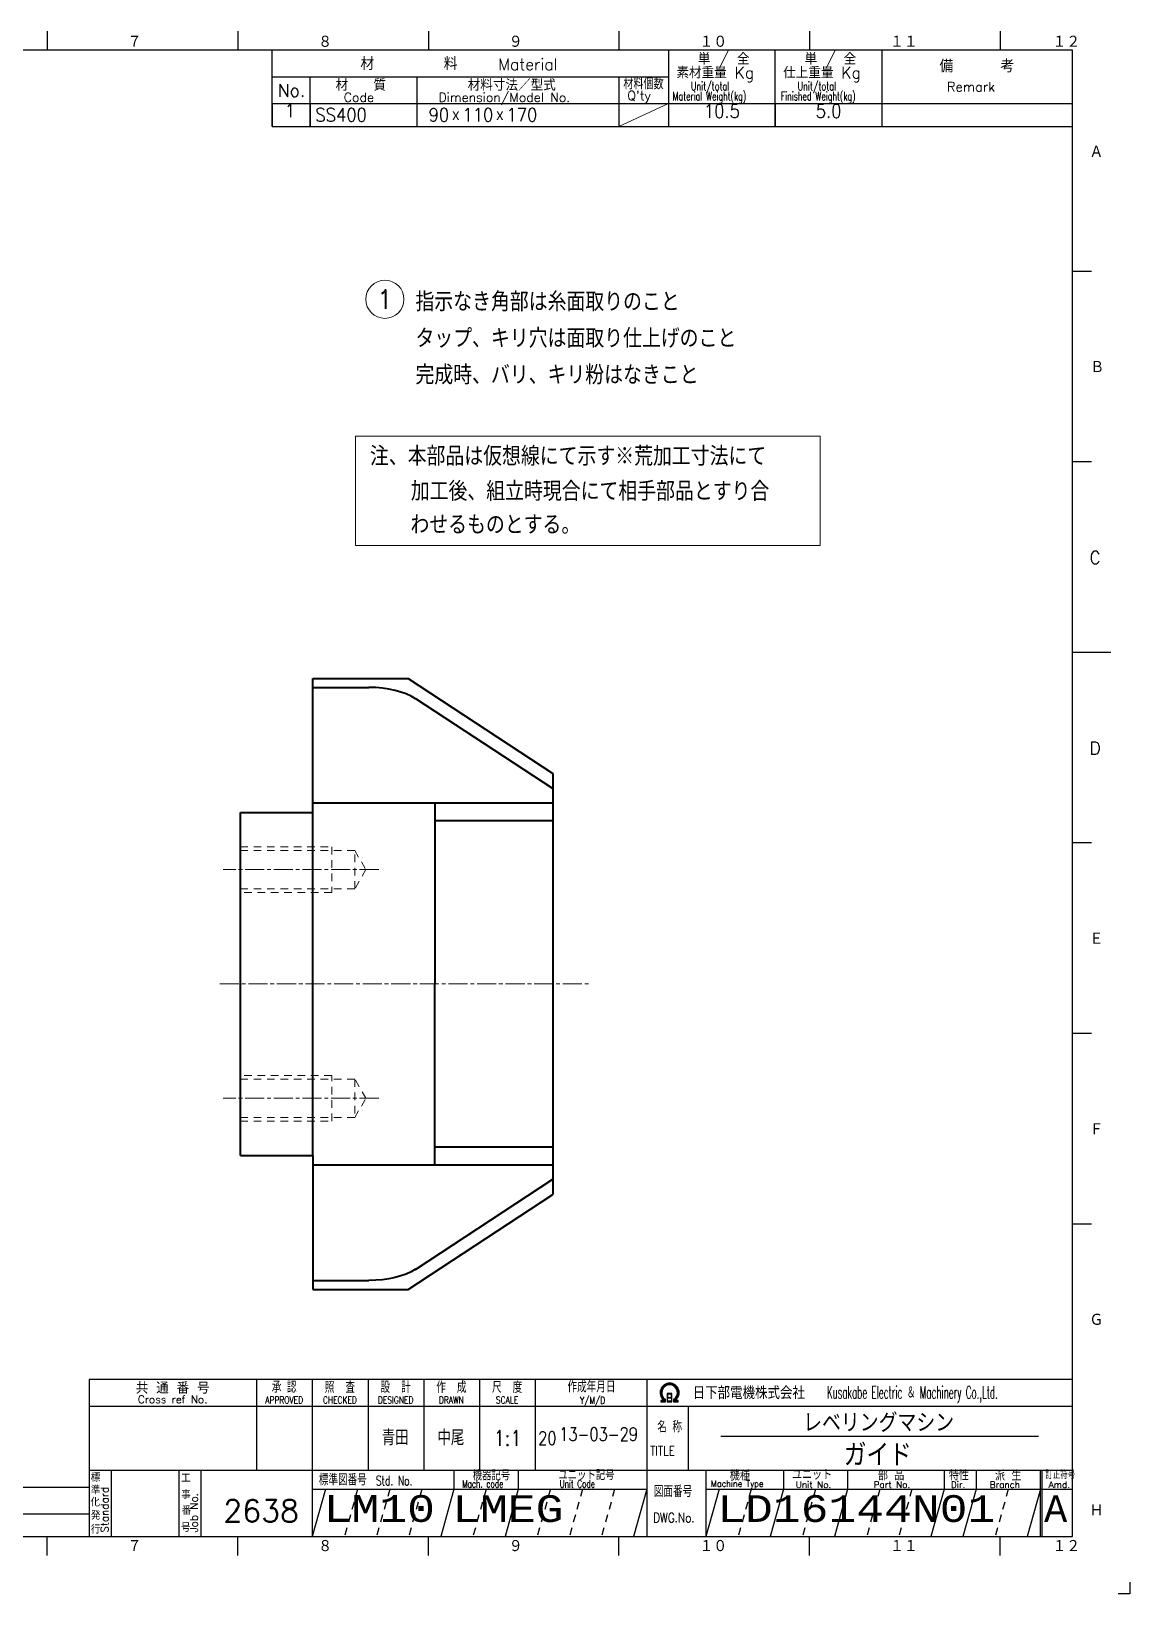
# Model space of a CAD drawing. Header units: millimetres. Extents: x 0 to 594, y 0 to 840.
# Drawn here: x 305.8 to 594, y 0 to 410 of the extents above; entities that cross this region are included whole.
import ezdxf
from ezdxf.enums import TextEntityAlignment as Align

# ---------------------------------------------------------------- set-up
doc = ezdxf.new("R2010")
doc.units = ezdxf.units.MM
for name, pattern in [('GEN3A', [3.5, 2, -1.5]), ('GEN7A', [7.5, 5, -0.75, 1, -0.75]), ('HIDDEN2', [3.5, 2, -1.5])]:
    doc.linetypes.add(name, pattern=pattern)
doc.layers.get('0').update_dxf_attribs({"linetype": 'CONTINUOUS', "lineweight": 20})
for name, color, linetype, lineweight in [('2', 5, 'CONTINUOUS', 40), ('3A', 6, 'HIDDEN2', 20), ('5', 3, 'CONTINUOUS', 13), ('6', 7, 'CONTINUOUS', 50), ('7A', 4, 'GEN7A', 13)]:
    doc.layers.add(name, color=color, linetype=linetype, lineweight=lineweight)
doc.layers.add('RAHM2', color=1, linetype='CONTINUOUS')
doc.layers.add('RAHM3', color=52, linetype='CONTINUOUS')
doc.styles.add('DIMENSION', font='monotxt.shx', dxfattribs={"bigfont": 'bigfont.shx'})
doc.styles.get("Standard").update_dxf_attribs({"font": 'romans.shx', "width": 0.8, "bigfont": 'extfont2.shx'})

# ---------------------------------------------------------------- blocks, each defined once
blk = doc.blocks.new('1A2ﾌﾞﾋﾝ')
at = {"layer": 'RAHM2', "color": 5, "linetype": 'Continuous'}
for p, q in [((310, 410), (310, 405)), ((360, 410), (360, 405)), ((410, 410), (410, 405)), ((460, 410), (460, 405)), ((510, 410), (510, 405)), ((560, 410), (560, 405)), ((579, 405), (25, 405)), ((579, 15), (579, 405)), ((584, 347), (579, 347)), ((584, 347), (579, 347)), ((584, 297), (579, 297)), ((584, 297), (579, 297)), ((589, 247), (579, 247)), ((589, 247), (579, 247)), ((584, 197), (579, 197)), ((584, 197), (579, 197)), ((584, 147), (579, 147)), ((584, 147), (579, 147)), ((584, 97), (579, 97)), ((584, 97), (579, 97)), ((25, 15), (579, 15)), ((310, 10), (310, 15)), ((360, 10), (360, 15)), ((410, 10), (410, 15)), ((460, 10), (460, 15)), ((510, 10), (510, 15)), ((560, 10), (560, 15)), ((594, 0), (591, 0)), ((594, 3), (594, 0))]:
    blk.add_line(p, q, dxfattribs=at)
at = {"layer": 'RAHM2', "color": 7, "linetype": 'Continuous'}
for p, q in [((369, 385), (369, 405)), ((473, 405), (473, 385)), ((501, 385), (501, 405)), ((529, 405), (529, 385)), ((369, 398), (473, 398)), ((379, 385), (379, 398)), ((407, 398), (407, 385)), ((460, 398), (460, 385)), ((369, 391), (579, 391)), ((369, 385), (579, 385)), ((364.93, 56.26), (364.93, 32.42)), ((379.55, 56.26), (379.55, 15)), ((394.18, 56.26), (394.18, 32.42)), ((408.8, 56.26), (408.8, 32.42)), ((423.43, 56.26), (423.43, 32.42)), ((438.05, 56.26), (438.05, 32.42)), ((467.3, 56.26), (467.3, 15)), ((321.05, 49.26), (579, 49.26)), ((438.05, 49.26), (438.05, 32.42)), ((467.3, 49.26), (467.3, 49.26)), ((478.17, 49.26), (478.17, 32.42)), ((321.05, 32.42), (579, 32.42)), ((326.77, 32.42), (326.77, 15)), ((344.59, 32.42), (344.59, 15)), ((350.3, 32.42), (350.3, 15)), ((416.73, 32.42), (416.73, 27.42)), ((433.59, 32.42), (433.59, 27.42)), ((482.82, 32.42), (482.82, 15)), ((503.15, 32.42), (503.15, 27.42)), ((520, 32.42), (520, 27.42)), ((545.29, 32.42), (545.29, 27.42)), ((553.72, 32.42), (553.72, 27.42)), ((570.57, 15), (570.57, 32.42)), ((571.07, 15), (571.07, 32.42)), ((269, 28), (321.05, 28)), ((379.55, 27.42), (467.3, 27.42)), ((482.82, 27.42), (579, 27.42)), ((269, 21), (321.05, 21))]:
    blk.add_line(p, q, dxfattribs=at)
at = {"layer": 'RAHM2', "color": 3, "linetype": 'Continuous'}
for p, q in [((486.73, 41.35), (570.03, 41.35)), ((383.02, 27.42), (379.55, 15)), ((416.73, 27.42), (413.26, 15)), ((433.59, 27.42), (430.12, 15)), ((467.3, 27.42), (463.83, 15)), ((503.15, 27.42), (499.68, 15)), ((520, 27.42), (516.54, 15)), ((545.29, 27.42), (541.82, 15)), ((553.72, 27.42), (550.25, 15))]:
    blk.add_line(p, q, dxfattribs=at)
at = {"layer": 'RAHM2', "color": 3, "linetype": 'GEN3A'}
for p, q in [((391.44, 27.42), (387.98, 15)), ((399.87, 27.42), (396.41, 15)), ((408.3, 27.42), (404.84, 15)), ((425.16, 27.42), (421.69, 15)), ((442.01, 27.42), (438.55, 15)), ((450.44, 27.42), (446.98, 15)), ((458.87, 27.42), (455.41, 15)), ((494.72, 27.42), (491.25, 15)), ((511.57, 27.42), (508.11, 15)), ((528.43, 27.42), (524.97, 15)), ((536.86, 27.42), (533.39, 15)), ((562.14, 27.42), (558.68, 15))]:
    blk.add_line(p, q, dxfattribs=at)
at = {"layer": 'RAHM2', "color": 5, "linetype": 'Continuous'}
blk.add_lwpolyline([(579, 56.26), (321.05, 56.26), (321.05, 15)], dxfattribs=at)
at = {"layer": 'RAHM2', "color": 7, "linetype": 'Continuous'}
for points in [[(471.02, 50.4), (472.22, 50.4), (472.22, 51.01)], [(471.02, 50.58), (471.97, 50.58), (471.97, 50.91)], [(471.72, 50.82), (471.72, 50.75), (471.02, 50.75), (471.02, 50.4)], [(472.62, 52.51), (472.62, 50.4), (473.92, 50.4), (473.92, 52.51), (472.62, 52.51)], [(472.77, 52.36), (472.77, 51.53), (473.77, 51.53), (473.77, 52.36), (472.77, 52.36)], [(473.77, 51.38), (473.77, 50.55), (472.77, 50.55), (472.77, 51.38), (473.77, 51.38)], [(474.32, 50.98), (474.32, 50.4), (475.58, 50.4), (475.58, 50.75), (474.85, 50.75), (474.85, 50.8)], [(474.57, 50.87), (474.57, 50.58), (475.58, 50.58)]]:
    blk.add_lwpolyline(points, dxfattribs=at)
at = {"layer": 'RAHM2', "color": 3, "linetype": 'Continuous'}
for points in [[(486.29, 27.42), (482.82, 15)], [(570.57, 27.42), (570.57, 27.42), (567.11, 15)]]:
    blk.add_lwpolyline(points, dxfattribs=at)
at = {"layer": 'RAHM2', "color": 7, "linetype": 'Continuous'}
for radius, start, end in [(2.5, 308.2706, 230.8952), (2.28, 303.9949, 234.4013), (2.06, 299.8294, 238.4756)]:
    blk.add_arc((473.3, 52.76), radius, start, end, dxfattribs=at)
at = {"layer": 'RAHM2', "color": 5, "linetype": 'Continuous'}
for s, height, p in [('７', 3.31, (331.11, 405.6)), ('８', 3.31, (381.11, 405.6)), ('９', 3.31, (431.11, 405.6)), ('１０', 3.311, (481.11, 405.6)), ('１１', 3.311, (531.11, 405.6)), ('１２', 3.311, (573.72, 405.6)), ('Ａ', 3.31, (583.43, 376.71)), ('Ｂ', 3.31, (583.65, 320.24)), ('C', 3.31, (583.43, 270.24)), ('D', 3.31, (583.43, 220.24)), ('Ｅ', 3.31, (583.43, 170.24)), ('Ｆ', 3.31, (583.43, 120.24)), ('Ｇ', 3.31, (583.43, 70.24)), ('Ｈ', 3.31, (583.43, 20.24)), ('７', 3.31, (331.11, 10.87)), ('８', 3.31, (381.11, 10.87)), ('９', 3.31, (431.11, 10.87)), ('１０', 3.311, (481.11, 10.87)), ('１１', 3.311, (531.11, 10.87)), ('１２', 3.311, (573.72, 10.87))]:
    blk.add_text(s, height=height, dxfattribs=at).set_placement(p)
at = {"layer": 'RAHM2', "color": 7, "linetype": 'Continuous'}
for s, height, p in [('材\u3000\u3000\u3000\u3000\u3000料', 3.311, (392.18, 399.82)), ('Material', 3, (428.34, 399.82)), ('単 / 全', 3, (480.71, 401.26)), ('単 / 全', 3, (508.71, 401.26)), ('備     考', 3.311, (544.08, 399.21)), ('材\u3000\u3000質', 3, (385.68, 394.39)), ('材料寸法／型式', 3, (420.33, 394.39)), ('素材重量 Kg', 3, (475.08, 397.63)), ('仕上重量 Kg', 3, (503.08, 397.63)), ('No.', 3.311, (370.5, 392.82)), ('Code', 2.4, (387.82, 391.45)), ('Dimension/Model No.', 2.4, (412.65, 391.45)), ("Q'ty", 2.4, (462.19, 391.93)), ('Remark', 2.5, (546.03, 394.16)), ('標', 2, (321.44, 29.43)), ('工', 2, (345.15, 29.24)), ('機種', 2.4, (489.08, 29.76)), ('ユニット', 2.4, (505.39, 29.96)), ('Unit No.', 1.7, (506.39, 27.76)), ('Part No.', 1.7, (526.81, 27.76)), ('部 品', 2.4, (527.93, 29.79)), ('特性', 2.4, (546.55, 29.78)), ('Dir.', 1.7, (547.09, 27.76)), ('Branch', 1.7, (557.28, 27.76)), ('派 生', 2.4, (558.65, 29.72)), ('Amd.', 1.7, (572.74, 27.76)), ('化', 2, (321.37, 22.95)), ('準', 2, (321.47, 26.11)), ('事', 2, (345.17, 24.92)), ('発', 2, (321.46, 19.47)), ('番', 2, (345.31, 20.76)), ('行', 2, (321.46, 15.82)), ('号', 2, (345.11, 16.28))]:
    blk.add_text(s, height=height, dxfattribs=at).set_placement(p)
for s, height, width, p in [('材料個数', 3, 0.8, (461.16, 394.75)), ('Material Weight(kg)', 2.2, 0.68, (474.1, 391.86)), ('Unit/total', 2.2, 0.7, (478.86, 394.49)), ('Finished Weight(kg)', 2.2, 0.68, (502.46, 391.86)), ('Unit/total', 2.2, 0.7, (506.86, 394.49)), ('作成年月日', 3, 0.7, (446.49, 52.82)), ('Kusakabe Electric ＆ Machinery Co.,Ltd.', 3.3108, 0.5, (514.56, 51.19)), ('Y/M/D', 1.8, 0.8, (449.79, 49.87)), ('名 称', 3, 0.7, (470.06, 42.33)), ('20', 3.5, 0.8, (438.81, 39.08)), ('TITLE', 2.5, 0.8, (468.18, 36.25)), ('標準図番号', 3, 0.7, (381.26, 28.44)), ('Std. No.', 2.5, 0.7, (396.23, 28.44)), ('Mach. code', 2, 0.7, (418.86, 27.83)), ('機器記号', 2.5, 0.7, (421.65, 29.77)), ('ユニット記号', 2.5, 0.7, (444.14, 29.85)), ('Unit Code', 2, 0.7, (444.45, 27.83)), ('Machine Type', 1.7, 0.9, (484.15, 28.05)), ('訂正符号', 2, 0.7, (571.87, 30.16)), ('図面番号', 3, 0.7, (469.15, 25.37))]:
    blk.add_text(s, height=height, dxfattribs=dict(at, width=width)).set_placement(p)
for s, height, p in [('共 通 番 号', 3, (342.93, 54.14)), ('Cross ref No.', 2, (342.93, 51.01))]:
    blk.add_text(s, height=height, dxfattribs=at).set_placement(p, align=Align.MIDDLE)
for s, height, width, p in [('承 認', 3, 0.7, (372.18, 54.35)), ('照  査', 3, 0.7, (386.8, 54.35)), ('設  計', 3, 0.7, (401.43, 54.35)), ('作  成', 3, 0.7, (416.05, 54.35)), ('尺  度', 3, 0.7, (430.67, 54.35)), ('APPROVED', 1.8, 0.8, (372.18, 50.85)), ('CHECKED', 1.8, 0.8, (386.8, 50.85)), ('DESIGNED', 1.8, 0.8, (401.43, 50.85)), ('DRAWN', 1.8, 0.8, (416.05, 50.85)), ('SCALE', 1.8, 0.8, (430.67, 50.85)), ('DWG.No.', 2.5, 0.8, (474.41, 19.96))]:
    blk.add_text(s, height=height, dxfattribs=dict(at, width=width)).set_placement(p, align=Align.MIDDLE)
at = {"layer": 'RAHM2', "color": 7, "linetype": 'Continuous', "width": 0.844147}
blk.add_text('日下部電機株式会社', height=3.311, dxfattribs=at).set_placement((479.35, 51.06), (508.79, 51.06), align=Align.FIT)
at = {"layer": 'RAHM2', "color": 7, "linetype": 'Continuous'}
for s, p in [('Standard', (326.07, 16.05)), ('Job No.', (349.5, 16.05))]:
    blk.add_text(s, height=2, rotation=90, dxfattribs=at).set_placement(p)
at = {"layer": 'RAHM2', "color": 5, "linetype": 'Continuous', "width": 0.7}
for tag, p in [('HEADER3', (35, 392.01)), ('HEADER4', (54.75, 392)), ('HEADER15', (74.49, 392)), ('HEADER16', (94.43, 392))]:
    blk.add_attdef(tag, text='', height=6, dxfattribs=at).set_placement(p, align=Align.MIDDLE)
at = {"layer": 'RAHM2', "color": 7, "linetype": 'Continuous'}
blk.add_attdef('HEADER5', text='', height=2.5, dxfattribs=at).set_placement((63.69, 385.1), align=Align.BOTTOM_RIGHT)
for tag, height, width, p in [('HEADER25', 3.2, 0.63, (46.91, 45.38)), ('HEADER23', 3.33, 0.8, (71.4, 45.2)), ('HEADER24', 3.5, 0.8, (92.57, 45.22)), ('HEADER1', 5, 0.9, (528.12, 45.15)), ('HEADER7', 5, 0.8, (343.38, 40.8)), ('GEN-TITLE-SCA', 4, 0.85, (430.79, 40.85)), ('HEADER22', 3.2, 0.63, (46.91, 38.38)), ('HEADER20', 3.33, 0.8, (71.4, 38.2)), ('HEADER21', 3.5, 0.8, (92.57, 38.22)), ('HEADER2', 6, 0.9, (527.89, 36.68)), ('HEADER19', 3.2, 0.63, (46.91, 31.38)), ('HEADER17', 3.33, 0.8, (71.4, 31.2)), ('HEADER18', 3.5, 0.8, (92.57, 31.22)), ('HEADER11', 3.2, 0.63, (46.91, 24.38)), ('HEADER9', 3.33, 0.8, (71.4, 24.2)), ('HEADER10', 3.5, 0.8, (92.57, 24.22)), ('HEADER14', 3.31, 0.8, (295.54, 17.82))]:
    blk.add_attdef(tag, text='', height=height, dxfattribs=dict(at, width=width)).set_placement(p, align=Align.MIDDLE)
at = {"layer": 'RAHM2', "color": 7, "linetype": 'Continuous', "width": 0.8}
blk.add_attdef('GEN-TITLE-DAT', text='', height=3.5, dxfattribs=at).set_placement((444.35, 39.1), align=Align.BOTTOM_LEFT)
at = {"layer": 'RAHM2', "color": 5, "linetype": 'Continuous'}
blk.add_attdef('HEADER6', text='', height=5.8, dxfattribs=at).set_placement((376.09, 17.1), align=Align.BOTTOM_RIGHT)
at = {"layer": 'RAHM2', "color": 5, "linetype": 'Continuous', "style": 'DIMENSION', "width": 1.2}
for tag, p in [('HEADER13', (382.56, 16.75)), ('HEADER12', (416.26, 16.72)), ('GEN-TITLE-DWG', (485.79, 16.74))]:
    blk.add_attdef(tag, text='', height=7.02, dxfattribs=at).set_placement(p, align=Align.BOTTOM_LEFT)
at = {"layer": 'RAHM2', "color": 5, "linetype": 'Continuous', "style": 'DIMENSION'}
blk.add_attdef('HEADER8', text='', height=7.02, dxfattribs=at).set_placement((577.6, 16.71), align=Align.BOTTOM_RIGHT)
blk = doc.blocks.new('STDBUHIN')
at = {"color": 7}
for p, q in [((0, 0), (0, -6)), ((10, 0), (10, -6)), ((38, 0), (38, -6)), ((91, 0), (91, -6)), ((104, 0), (104, -6)), ((132, 0), (132, -6)), ((160, 0), (160, -6)), ((0, -6), (210, -6))]:
    blk.add_line(p, q, dxfattribs=at)
at = {"layer": 'RAHM3', "color": 7, "width": 0.9}
for tag, p in [('1GENST', (4.710911, -4.609434)), ('4GENST', (96.434633, -4.658422)), ('5GENST', (118, -4.729)), ('6GENST', (146, -4.729))]:
    blk.add_attdef(tag, text='', height=3.5, dxfattribs=at).set_placement(p, align=Align.BOTTOM_CENTER)
at = {"layer": 'RAHM3', "color": 7}
for tag, p, width in [('2GENST', (11.373533, -4.658422), 0.8), ('3GENST', (41.070972, -4.658422), 0.8), ('7GENST', (162.759538, -4.671383), 0.9)]:
    blk.add_attdef(tag, p, '', height=3.5, dxfattribs=dict(at, width=width))
blk = doc.blocks.new('GENBALLOON1')
blk.add_circle((0, 0), 5)
at = {"flags": 1}
blk.add_attdef('GEN_PARENT', text='', height=2.5, dxfattribs=at).set_placement((0, 0), align=Align.MIDDLE)
blk.add_attdef('REF_NO', text='', height=3.5).set_placement((0, 0), align=Align.MIDDLE)
at = {"color": 7, "flags": 1}
for tag, p in [('5GENINF', (6.43, 0.96)), ('6GENINF', (6.43, 0.63)), ('7GENINF', (6.43, 0.3)), ('8GENINF', (6.43, -0.04)), ('9GENINF', (6.43, -0.37)), ('3GENINF', (6.43, -2.34)), ('4GENINF', (6.43, -2.67)), ('10GENINF', (6.43, -0.7)), ('11GENINF', (6.43, -1)), ('12GENINF', (6.43, -1.34)), ('13GENINF', (6.43, -1.67)), ('14GENINF', (6.43, -2)), ('15GENINF', (6.43, -3)), ('16GENINF', (6.43, -3.34)), ('17GENINF', (6.43, -3.7)), ('18GENINF', (6.43, -4.04)), ('20GENINF', (6.43, -4.7)), ('21GENINF', (6.43, -5.04)), ('22GENINF', (6.43, -5.37)), ('19GENINF', (6.43, -4.37))]:
    blk.add_attdef(tag, p, '', height=0.2, dxfattribs=at)

msp = doc.modelspace()

# ---------------------------------------------------------------- linework, layer by layer
msp.add_line((473, 391), (460, 385))
msp.add_lwpolyline([(390.892, 303.792), (512.804, 303.792), (512.804, 275.077), (390.892, 275.077)], close=True)
at = {"layer": '2'}
for p, q in [((406.594, 234.874), (442.685, 211.254)), ((442.685, 215.272), (442.685, 104.728)), ((360.685, 115), (360.685, 205)), ((360.685, 205), (379.685, 205)), ((379.685, 207.5), (442.685, 207.5)), ((379.685, 115), (379.685, 205)), ((411.685, 207.5), (411.685, 160)), ((442.685, 202.837), (411.685, 202.837)), ((392.685, 193.281), (392.685, 193.281)), ((411.685, 112.5), (411.685, 160)), ((392.685, 126.719), (392.685, 126.719)), ((360.685, 115), (379.685, 115)), ((442.685, 117.163), (411.685, 117.163)), ((442.685, 112.5), (379.685, 112.5)), ((406.594, 85.126), (442.685, 108.746))]:
    msp.add_line(p, q, dxfattribs=at)
for points in [[(379.685, 205), (379.685, 240.142)], [(379.685, 240.142), (404.685, 240.142), (442.685, 215.272)], [(379.685, 237.81), (394.377, 237.81)], [(379.685, 115), (379.685, 79.858)], [(379.685, 79.858), (404.685, 79.858), (442.685, 104.728)], [(379.685, 82.19), (394.377, 82.19)]]:
    msp.add_lwpolyline(points, dxfattribs=at)
msp.add_ellipse((394.377, 231.142), major_axis=(-14.727, 0), ratio=0.45279, start_param=3.7341933, end_param=4.712389, dxfattribs=at)
at = {"layer": '2', "extrusion": (0, 0, -1)}
msp.add_ellipse((394.377, 88.858), major_axis=(-14.727, 0), ratio=0.45279, start_param=3.7341933, end_param=4.712389, dxfattribs=at)
at = {"layer": '3A'}
for points in [[(360.685, 196), (384.685, 196), (384.685, 184), (360.685, 184)], [(360.685, 195.05), (390.685, 195.05), (393.6, 190), (390.685, 184.95), (360.685, 184.95)], [(390.685, 184.95), (390.685, 195.05)], [(360.685, 124), (384.685, 124), (384.685, 136), (360.685, 136)], [(360.685, 124.95), (390.685, 124.95), (393.6, 130), (390.685, 135.05), (360.685, 135.05)], [(390.685, 135.05), (390.685, 124.95)]]:
    msp.add_lwpolyline(points, dxfattribs=at)
at = {"layer": '7A'}
for p, q in [((396.971, 190), (356.141, 190)), ((355.284, 160), (452.422, 160)), ((396.971, 130), (356.141, 130))]:
    msp.add_line(p, q, dxfattribs=at)

# ---------------------------------------------------------------- block references
at = {"layer": '2'}
ref = msp.add_blockref('1A2ﾌﾞﾋﾝ', (0, 0), dxfattribs=at)
ref.add_attrib('GEN-TITLE-DWG', 'LD16144N01', dxfattribs={"layer": 'RAHM2', "color": 5, "linetype": 'Continuous', "height": 7.023, "style": 'DIMENSION', "width": 1.2}).set_placement((485.79, 16.735), align=Align.BOTTOM_LEFT)
ref.add_attrib('GEN-TITLE-DAT', '13-03-29', dxfattribs={"layer": 'RAHM2', "color": 7, "linetype": 'Continuous', "height": 3.5, "width": 0.8}).set_placement((444.353, 39.102), align=Align.BOTTOM_LEFT)
ref.add_attrib('GEN-TITLE-SCA', '1:1', dxfattribs={"layer": 'RAHM2', "color": 7, "linetype": 'Continuous', "height": 4, "width": 0.85}).set_placement((430.791, 40.85), align=Align.MIDDLE)
ref.add_attrib('HEADER1', 'レベリングマシン', dxfattribs={"layer": 'RAHM2', "color": 7, "linetype": 'Continuous', "height": 5, "width": 0.9}).set_placement((528.122, 45.147), align=Align.MIDDLE)
ref.add_attrib('HEADER2', 'ガイド', dxfattribs={"layer": 'RAHM2', "color": 7, "linetype": 'Continuous', "height": 6, "width": 0.9}).set_placement((527.894, 36.678), align=Align.MIDDLE)
ref.add_attrib('HEADER6', '2638', dxfattribs={"layer": 'RAHM2', "color": 5, "linetype": 'Continuous', "height": 5.8}).set_placement((376.088, 17.1), align=Align.BOTTOM_RIGHT)
ref.add_attrib('HEADER8', 'A', dxfattribs={"layer": 'RAHM2', "color": 5, "linetype": 'Continuous', "height": 7.023, "style": 'DIMENSION'}).set_placement((577.605, 16.715), align=Align.BOTTOM_RIGHT)
ref.add_attrib('HEADER12', 'LMEG', dxfattribs={"layer": 'RAHM2', "color": 5, "linetype": 'Continuous', "height": 7.023, "style": 'DIMENSION', "width": 1.2}).set_placement((416.258, 16.719), align=Align.BOTTOM_LEFT)
ref.add_attrib('HEADER13', 'LM10', dxfattribs={"layer": 'RAHM2', "color": 5, "linetype": 'Continuous', "height": 7.023, "style": 'DIMENSION', "width": 1.2}).set_placement((382.556, 16.745), align=Align.BOTTOM_LEFT)
at = {"layer": '5'}
ref = msp.add_blockref('GENBALLOON1', (398.602, 339.668), dxfattribs=at)
ref.add_attrib('REF_NO', '1', dxfattribs={"color": 7, "height": 5, "width": 0.9}).set_placement((398.602, 339.668), align=Align.MIDDLE_CENTER)
at = {"layer": 'RAHM2'}
ref = msp.add_blockref('STDBUHIN', (369, 391), dxfattribs=at)
ref.add_attrib('1GENST', '1', dxfattribs={"layer": 'RAHM3', "color": 7, "height": 3.5, "width": 0.9}).set_placement((373.711, 386.391), align=Align.BOTTOM_CENTER)
ref.add_attrib('2GENST', 'SS400', (380.374, 386.342), dxfattribs={"layer": 'RAHM3', "color": 7, "height": 3.5, "width": 0.9})
ref.add_attrib('3GENST', '90ｘ110ｘ170', (410.071, 386.342), dxfattribs={"layer": 'RAHM3', "color": 7, "height": 3.5, "width": 0.9})
ref.add_attrib('5GENST', '10.5', dxfattribs={"layer": 'RAHM3', "color": 7, "height": 3.5, "width": 0.9}).set_placement((487, 386.271), align=Align.BOTTOM_CENTER)
ref.add_attrib('6GENST', '5.0', dxfattribs={"layer": 'RAHM3', "color": 7, "height": 3.5, "width": 0.9}).set_placement((515, 386.271), align=Align.BOTTOM_CENTER)

# ---------------------------------------------------------------- texts
at = {"layer": '5', "color": 52, "char_height": 4, "attachment_point": 4}
for s, insert in [('青田', (397.771, 40.954)), ('中尾', (412.396, 40.954))]:
    msp.add_mtext(s, dxfattribs=dict(at, insert=insert))
at = {"layer": '6', "width": 0.9}
for s, p in [('指示なき角部は糸面取りのこと', (406.628, 336.519)), ('タップ、キリ穴は面取り仕上げのこと', (406.628, 326.919)), ('完成時、バリ、キリ粉はなきこと', (406.628, 317.319)), ('注、本部品は仮想線にて示す※荒加工寸法にて', (394.681, 295.989)), ('加工後、組立時現合にて相手部品とすり合', (405.393, 286.787)), ('わせるものとする。', (405.307, 278.002))]:
    msp.add_text(s, height=5, dxfattribs=at).set_placement(p)

doc.saveas('drawing.dxf')
